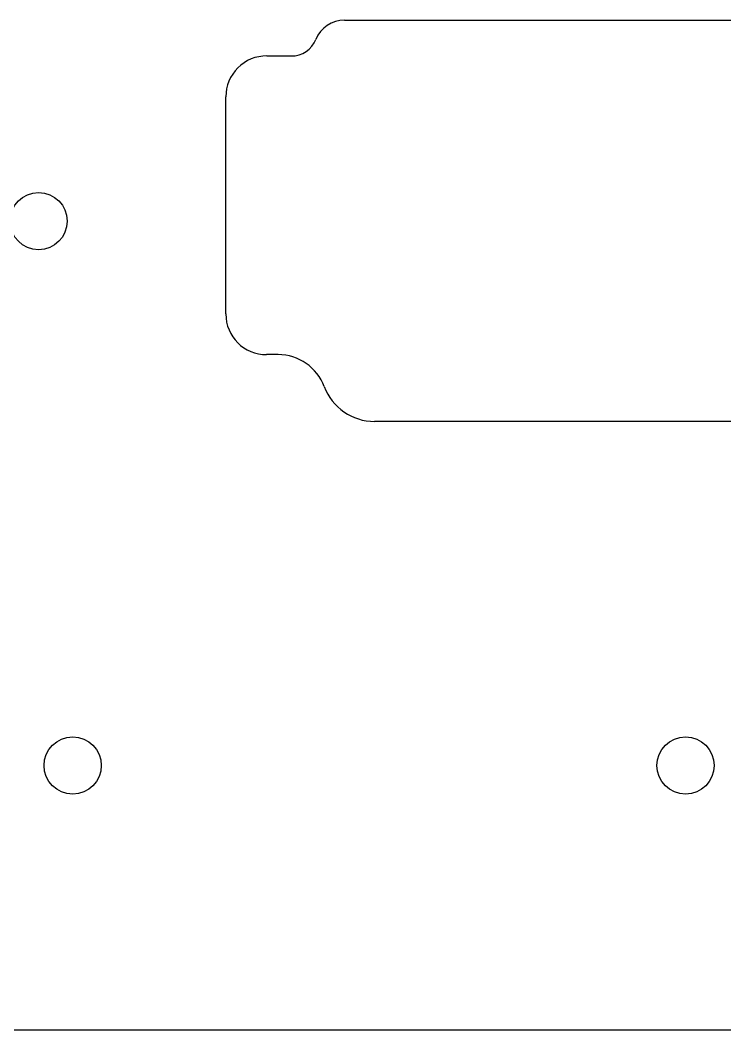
# Model space of a CAD drawing. Header units: millimetres. Extents: x -9 to 276, y -90 to 14.
# Drawn here: x 226.77 to 251.4, y -85.45 to -50.12 of the extents above; entities that cross this region are included whole.
import ezdxf

# ---------------------------------------------------------------- set-up
doc = ezdxf.new("R2010")
doc.units = ezdxf.units.MM
doc.layers.add('BLACK', color=7, linetype='CONTINUOUS')

msp = doc.modelspace()

# ---------------------------------------------------------------- linework, layer by layer
at = {"layer": 'BLACK', "linetype": 'Continuous'}
for p, q in [((238.103625, -50.1224), (261.958825, -50.1224)), ((238.103625, -50.122411), (238.103625, -50.1224)), ((235.392762, -51.37456), (236.246325, -51.37456)), ((236.246325, -51.374548), (236.246325, -51.37456)), ((233.955735, -60.40044), (233.955735, -52.7997)), ((235.784825, -61.82544), (235.380725, -61.82544)), ((260.906675, -64.16191), (239.155825, -64.16191)), ((225.368116, -85.45), (227.105269, -85.45)), ((227.105269, -85.45), (230.579575, -85.45)), ((230.579575, -85.45), (234.05388, -85.45)), ((234.05388, -85.45), (237.528186, -85.45)), ((237.528186, -85.45), (241.002492, -85.45)), ((241.002492, -85.45), (242.739645, -85.45)), ((242.739645, -85.45), (244.476797, -85.45)), ((244.476797, -85.45), (246.21395, -85.45)), ((246.21395, -85.45), (247.082527, -85.45)), ((247.082527, -85.45), (247.951103, -85.45)), ((247.951103, -85.45), (248.385391, -85.45)), ((248.385391, -85.45), (248.819679, -85.45)), ((248.819679, -85.45), (249.036824, -85.45)), ((249.036824, -85.45), (249.253968, -85.45)), ((249.253968, -85.45), (249.36254, -85.45)), ((249.36254, -85.45), (249.543578, -85.45)), ((249.543578, -85.45), (249.887623, -85.45)), ((249.887623, -85.45), (250.503597, -85.45)), ((250.503597, -85.45), (251.023412, -85.45)), ((251.023412, -85.45), (251.774568, -85.45))]:
    msp.add_line(p, q, dxfattribs=at)
at = {"layer": 'BLACK'}
for centre in [(227.410825, -57.15205), (228.60145, -76.20205), (250.0327, -76.20205)]:
    msp.add_circle(centre, 1, dxfattribs=at)
for centre, radius, start, end in [((238.103524, -51.197351), 1.07494, 89.9946166, 157.9775025), ((236.246374, -50.446171), 0.928376, 269.9969759, 337.9778284), ((235.380817, -52.799592), 1.425082, 89.5197427, 180.0043422), ((235.380736, -60.400439), 1.425001, 180.0000402, 269.9995577), ((235.784801, -63.550348), 1.724908, 20.5454784, 89.9992028), ((239.155712, -62.286915), 1.874995, 200.5469215, 270.003453)]:
    msp.add_arc(centre, radius, start, end, dxfattribs=at)

doc.saveas('drawing.dxf')
